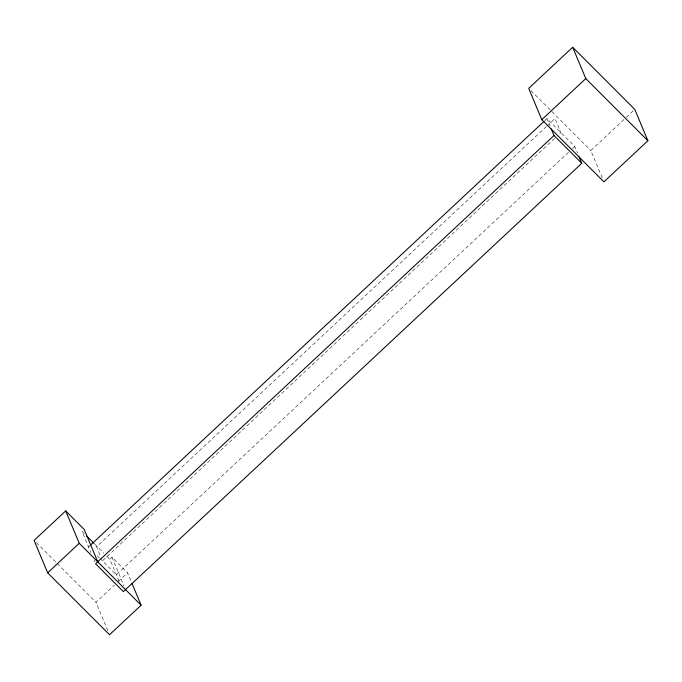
<?xml version="1.0" encoding="UTF-8"?>
<svg xmlns="http://www.w3.org/2000/svg" width="682" height="682" viewBox="0 0 682 682"><rect width="100%" height="100%" fill="white"/><g stroke="black" fill="none" stroke-linecap="round" stroke-linejoin="round"><path stroke-width="0.51" stroke-dasharray="3.41 2.56" d="M90.689 544.944L88.549 546.938L90.015 548.396M544.62 120.816L546.955 118.634L574.738 146.442L577.484 152.998M546.418 126.502L96.571 546.802L100.876 557.092M547.194 125.778L554.978 118.506L560.843 132.538L558.515 134.721M554.619 138.352L102.445 560.834L101.268 558.029M119.077 581.294L109.836 559.197L111.967 557.203L127.56 572.812L131.259 581.644M568.507 152.256L116.332 574.738L100.245 558.643M572.403 148.625L574.738 146.442M107.875 630.807L95.966 602.334L114.465 585.054M118.318 581.448L127.56 572.812M602.283 177.917L590.817 150.517L625.539 118.071M626.315 117.347L633.254 110.859M530.954 90.604L551.158 110.825M551.909 111.575L590.817 150.517M84.304 533.648L82.053 531.397L90.902 552.556M94.815 544.168L103.826 553.187M106.827 556.188L109.836 559.197M97.321 555.719L99.521 557.91M36.334 542.659L56.461 562.803M57.203 563.545L95.966 602.334M546.955 118.634L550.093 126.127M111.967 557.203L123.954 585.855M94.039 560.05L94.824 561.925"/><path stroke-width="1.02" d="M97.739 561.798L84.184 529.403L65.694 510.903L34.1 540.425L47.655 572.82L109.521 634.737L141.114 605.215L132.078 583.613M572.692 47.263L528.712 88.362L541.806 119.682L603.92 181.83L647.9 140.739L634.797 109.418L572.692 47.263L585.795 78.583L647.9 140.739M47.655 572.82L79.248 543.298L65.694 510.903M541.806 119.682L585.795 78.583M90.689 544.944L543.844 121.549M551.269 128.941L554.006 135.496L95.599 563.792L123.391 591.601L581.789 163.296L579.052 156.741M554.006 135.496L581.789 163.296M86.554 535.907L94.065 543.418M79.248 543.298L141.114 605.215"/></g></svg>
